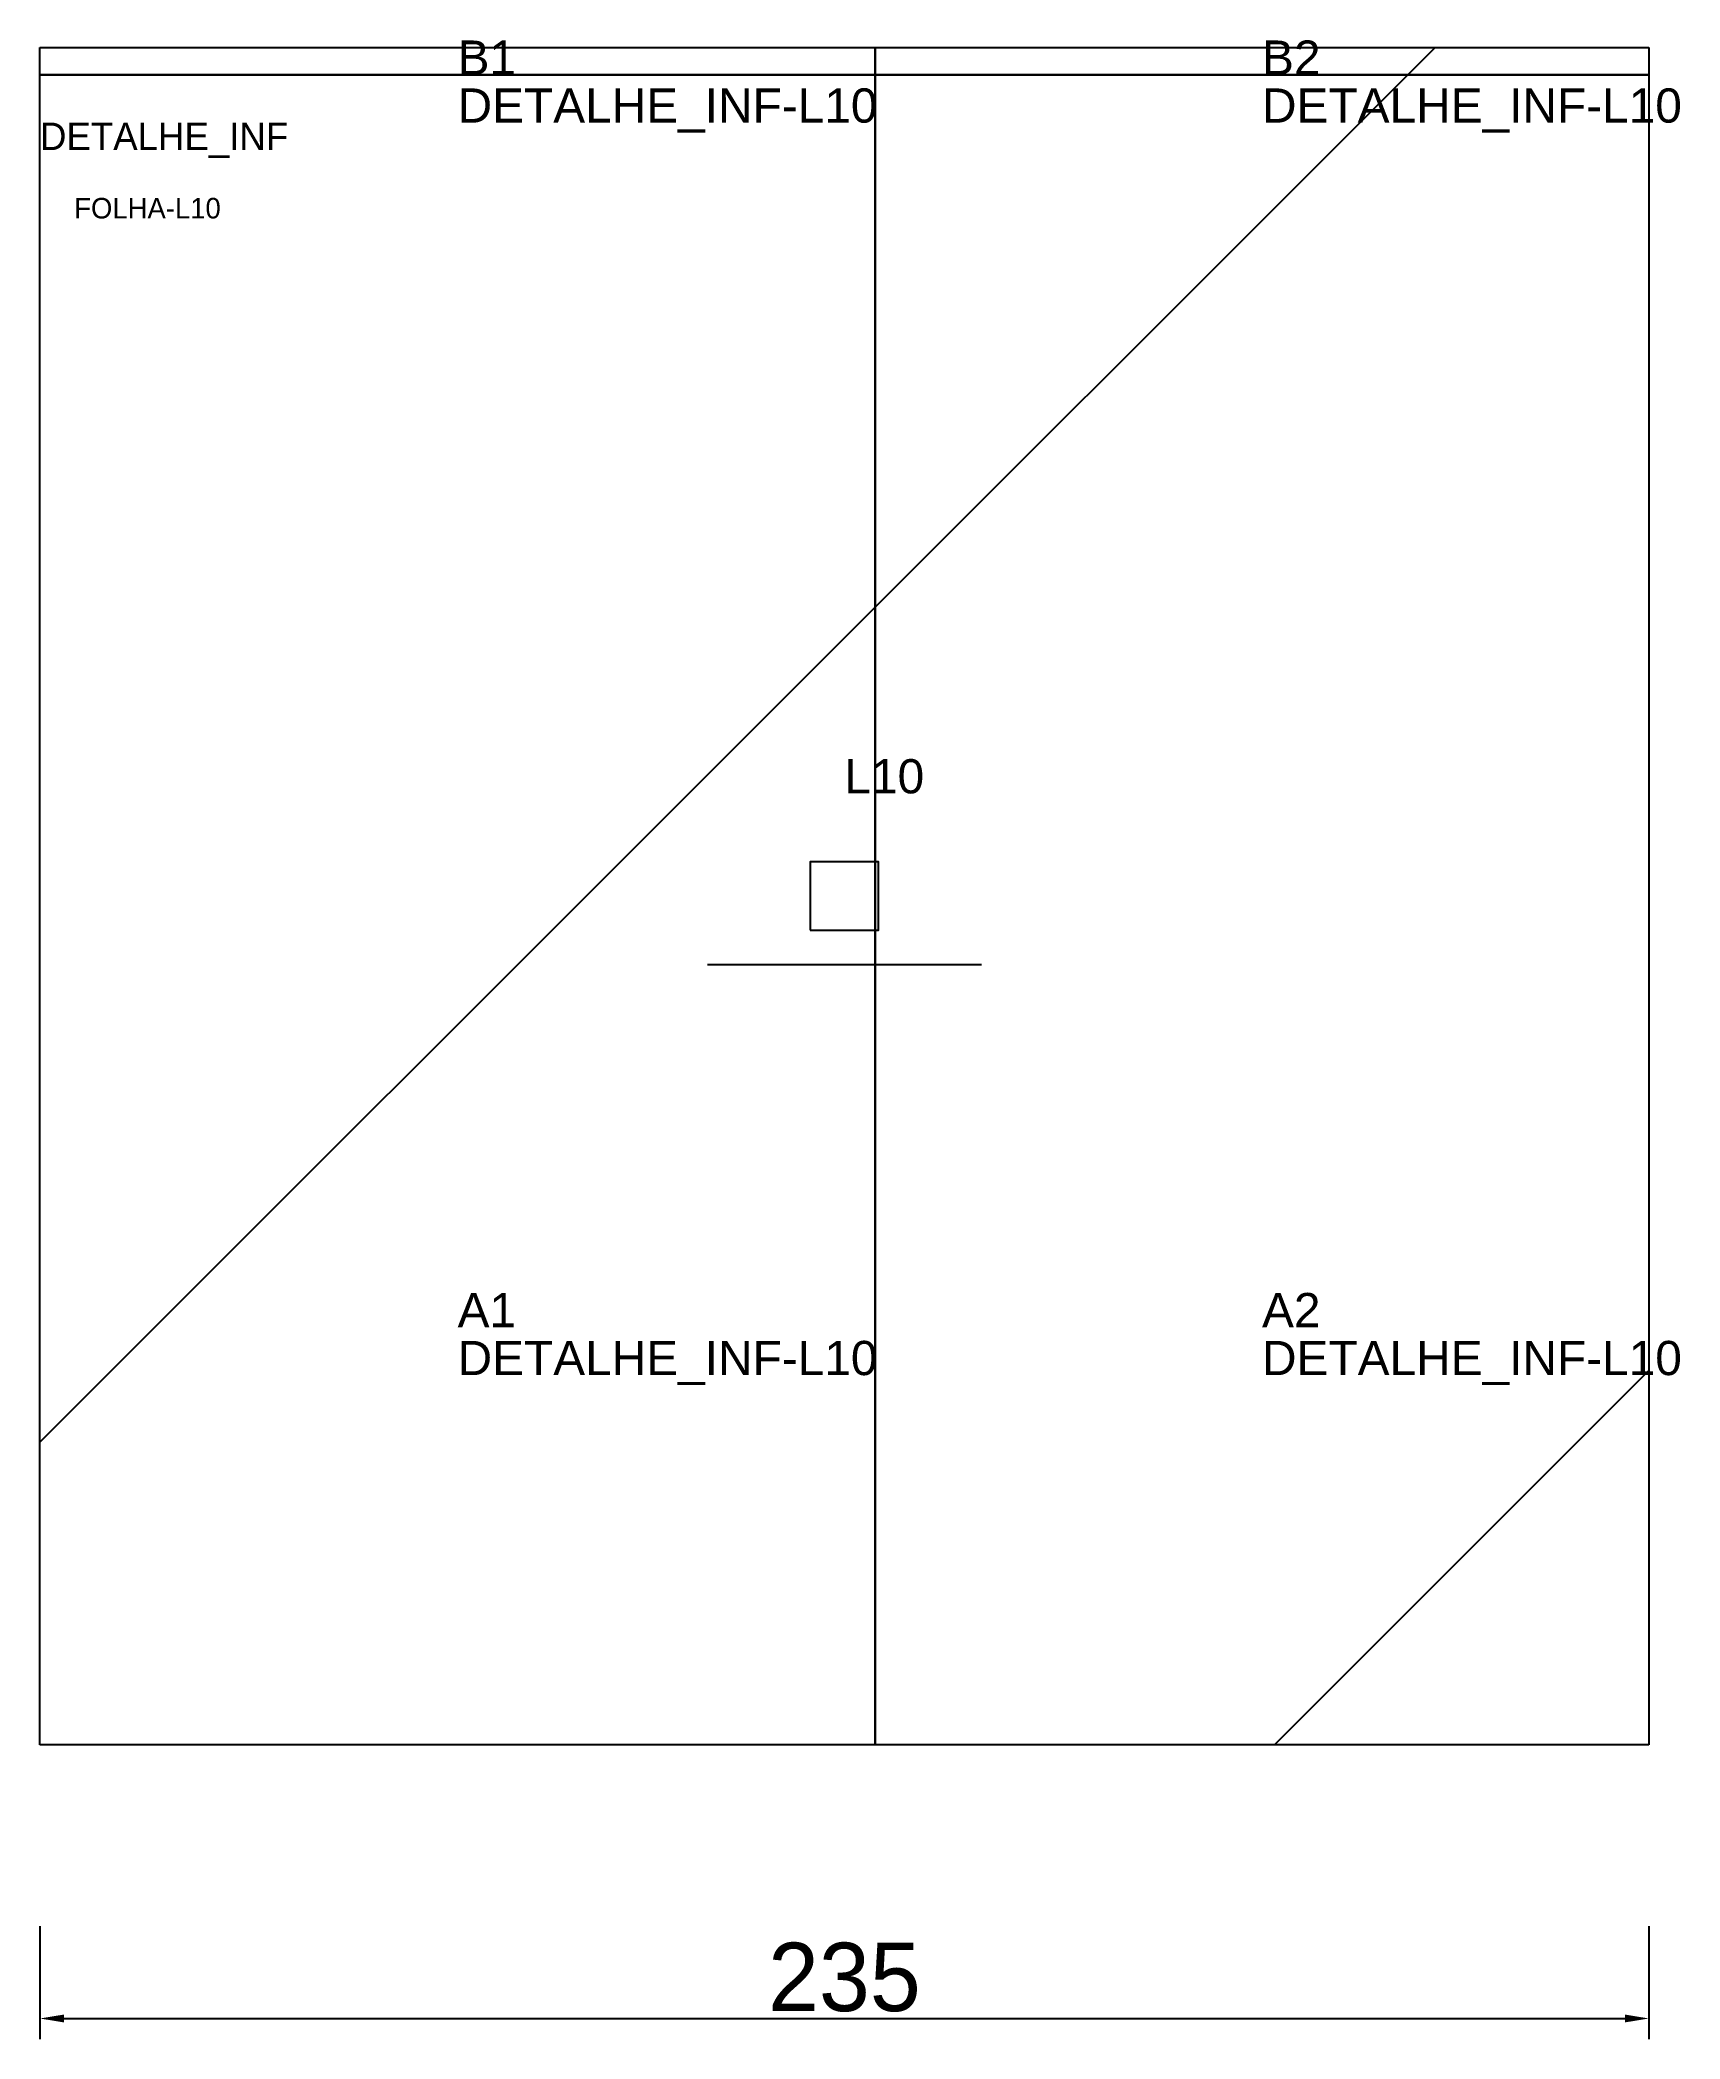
# Model space of a CAD drawing. Header units: metres. Extents: x 222 to 462, y -90 to 203.
import ezdxf

# ---------------------------------------------------------------- set-up
doc = ezdxf.new("R2010")
doc.units = ezdxf.units.M
for name, color, linetype in [('3', 3, 'CONTINUOUS'), ('AUX00', 7, 'CONTINUOUS'), ('COTA', 241, 'CONTINUOUS'), ('FOLHA', 255, 'CONTINUOUS'), ('Hachura', 251, 'CONTINUOUS'), ('NOMENCLATURA', 7, 'CONTINUOUS'), ('Nível', 160, 'CONTINUOUS'), ('Painéis', 200, 'CONTINUOUS'), ('Pilares', 5, 'CONTINUOUS'), ('SARR_2.2x7', 40, 'CONTINUOUS')]:
    doc.layers.add(name, color=color, linetype=linetype)
doc.styles.add('ARIAL', font='Arial.ttf')
doc.styles.add('STR_STANDARD', font='arial.ttf')
doc.dimstyles.new('EZ DXF', dxfattribs={"dimtxt": 10, "dimasz": 3.5, "dimexe": 3, "dimexo": 1.5, "dimgap": 1, "dimtad": 1, "dimdec": 1, "dimdsep": 46, "dimcen": 2.5, "dimazin": 3, "dimtfac": 1, "dimtmove": 0, "dimatfit": 3})

msp = doc.modelspace()

# ---------------------------------------------------------------- hatches: boundary and pattern name
at = {"layer": 'Hachura'}
h = msp.add_hatch(dxfattribs=at)
h.set_pattern_fill('ANSI31', scale=50)
h.paths.add_polyline_path([(222.2, 201.5), (457.2, 201.5), (457.2, -46.5), (222.2, -46.5)])
h = msp.add_hatch(dxfattribs=at)
h.set_pattern_fill('ANSI31', scale=50)
h.paths.add_polyline_path([(222.2, 201.5), (457.2, 201.5), (457.2, -46.5), (222.2, -46.5)])

# ---------------------------------------------------------------- linework, layer by layer
at = {"layer": '3'}
for points in [[(344.2, -46.5), (344.2, 201.5)], [(344.2, -46.5), (344.2, 201.5)], [(222.2, 197.5), (457.2, 197.5)], [(222.2, 197.5), (457.2, 197.5)]]:
    msp.add_lwpolyline(points, close=True, dxfattribs=at)
at = {"layer": 'Painéis', "color": 200}
for p, q in [((222.2, 201.5), (457.2, 201.5)), ((222.2, -46.5), (222.2, 201.5)), ((222.2, 201.5), (457.2, 201.5)), ((222.2, -46.5), (222.2, 201.5)), ((457.2, 201.5), (457.2, -46.5)), ((457.2, 201.5), (457.2, -46.5)), ((457.2, -46.5), (222.2, -46.5)), ((457.2, -46.5), (222.2, -46.5))]:
    msp.add_line(p, q, dxfattribs=at)
at = {"layer": 'Pilares'}
msp.add_lwpolyline([(334.7, 72.5), (344.7, 72.5), (344.7, 82.5), (334.7, 82.5)], close=True, dxfattribs=at)
msp.add_lwpolyline([(334.7, 72.5), (344.7, 72.5), (344.7, 82.5), (334.7, 82.5)], close=True, dxfattribs=at)
at = {"layer": 'SARR_2.2x7'}
msp.add_line((319.7, 67.5), (359.7, 67.5), dxfattribs=at)
msp.add_line((319.7, 67.5), (359.7, 67.5), dxfattribs=at)

# ---------------------------------------------------------------- texts
at = {"layer": '3', "style": 'STR_STANDARD'}
for s, p in [('B1', (283.2, 197.5)), ('B1', (283.2, 197.5)), ('B2', (400.7, 197.5)), ('B2', (400.7, 197.5)), ('A1', (283.2, 14.5)), ('A1', (283.2, 14.5)), ('A2', (400.7, 14.5)), ('A2', (400.7, 14.5))]:
    msp.add_text(s, height=5, dxfattribs=at).set_placement(p)
at = {"layer": 'AUX00', "style": 'STR_STANDARD'}
for p in [(283.2, 190.5), (283.2, 190.5), (400.7, 190.5), (400.7, 190.5), (283.2, 7.5), (283.2, 7.5), (400.7, 7.5), (400.7, 7.5)]:
    msp.add_text('DETALHE_INF-L10', height=5, dxfattribs=at).set_placement(p)
at = {"layer": 'FOLHA'}
msp.add_text('FOLHA-L10', height=3, dxfattribs=at).set_placement((227.2, 176.5))
msp.add_text('FOLHA-L10', height=3, dxfattribs=at).set_placement((227.2, 176.5))
at = {"layer": 'NOMENCLATURA', "insert": (339.7, 97.5), "char_height": 5, "attachment_point": 1, "style": 'ARIAL'}
msp.add_mtext('L10', dxfattribs=at)
msp.add_mtext('L10', dxfattribs=at)
at = {"layer": 'Nível'}
msp.add_text('DETALHE_INF', height=4, dxfattribs=at).set_placement((222.2, 186.5))
msp.add_text('DETALHE_INF', height=4, dxfattribs=at).set_placement((222.2, 186.5))

# ---------------------------------------------------------------- dimensions: what is measured, and where the dimension line sits
at = {"layer": 'COTA'}
msp.add_linear_dim(base=(222.2, -86.5), p1=(222.2, -71.5), p2=(457.2, -71.5), dimstyle='EZ DXF', dxfattribs=at).render()
msp.add_linear_dim(base=(222.2, -86.5), p1=(222.2, -71.5), p2=(457.2, -71.5), dimstyle='EZ DXF', dxfattribs=at).render()

doc.saveas('drawing.dxf')
